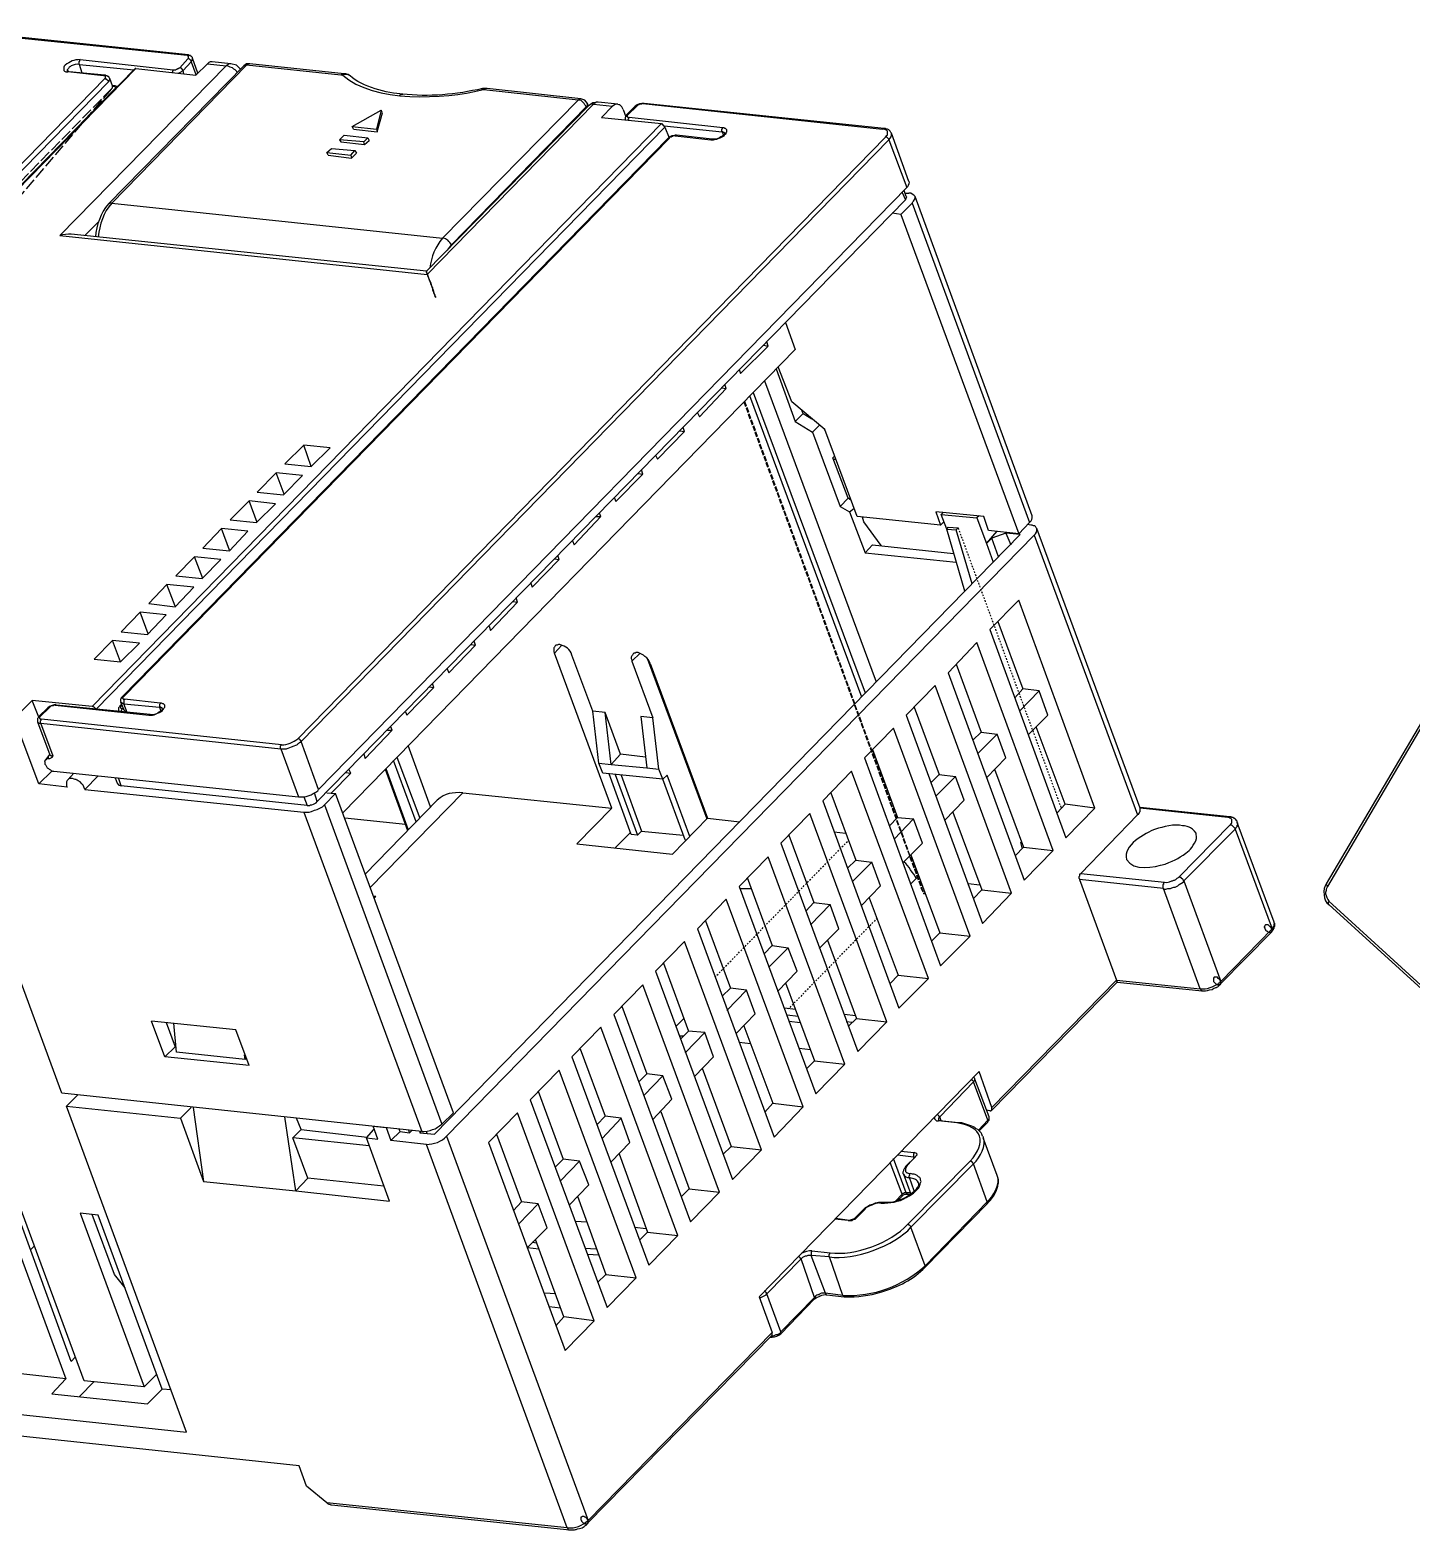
# Model space of a CAD drawing. Header units: millimetres. Extents: x 119 to 713, y -184 to 236.
# Drawn here: x 385.1 to 474.7, y -108.9 to -11.7 of the extents above; entities that cross this region are included whole.
import ezdxf

# ---------------------------------------------------------------- set-up
doc = ezdxf.new("R2010")
doc.units = ezdxf.units.MM
doc.linetypes.add('PDF_IMPORT', pattern=[1, 0.8, -0.2])
doc.layers.add('PDF_几何图形', color=7, linetype='Continuous', true_color=0x231f20)

msp = doc.modelspace()

# ---------------------------------------------------------------- linework, layer by layer
at = {"layer": 'PDF_几何图形', "color": 7, "lineweight": -3}
for points in [[(395.304, -13.333), (379.758, -11.717)], [(395.392, -13.289), (379.845, -11.673)], [(388.361, -13.595), (388.317, -13.639), (388.317, -13.682), (388.273, -13.726), (388.273, -13.857), (388.317, -13.901)], [(388.361, -13.595), (394.387, -14.25)], [(394.824, -14.119), (395.348, -13.551)], [(395.392, -13.289), (395.348, -13.289), (395.348, -13.333), (395.304, -13.333)], [(395.348, -13.551), (395.392, -13.508), (395.392, -13.377), (395.348, -13.377), (395.348, -13.333), (395.304, -13.333)], [(395.566, -13.726), (395.566, -13.639), (395.523, -13.639), (395.435, -13.551), (395.348, -13.551)], [(395.654, -13.508), (395.654, -13.464), (395.566, -13.377), (395.523, -13.377), (395.523, -13.333), (395.436, -13.333), (395.392, -13.289)], [(396.003, -14.468), (395.654, -13.507)], [(391.898, -14.206), (355.041, -51.937)], [(387.313, -14.25), (387.313, -14.294), (387.356, -14.337), (387.444, -14.381), (387.575, -14.381)], [(387.793, -13.988), (387.749, -14.032), (387.662, -14.075), (387.618, -14.163), (387.575, -14.206), (387.531, -14.25), (387.531, -14.337)], [(387.663, -14.381), (387.619, -14.337), (387.531, -14.337)], [(389.889, -14.643), (387.575, -14.381)], [(387.662, -14.381), (387.575, -14.381)], [(389.977, -14.599), (387.662, -14.381)], [(388.492, -14.468), (388.317, -13.9), (391.854, -14.25)], [(398.973, -13.988), (390.195, -22.94)], [(399.147, -13.944), (390.413, -22.897)], [(391.985, -14.163), (391.942, -14.163), (391.942, -14.206), (391.898, -14.206)], [(394.387, -14.25), (394.387, -14.294), (394.344, -14.337), (394.344, -14.425)], [(394.387, -14.25), (394.562, -14.25), (394.606, -14.206), (394.649, -14.206), (394.693, -14.163), (394.737, -14.163), (394.78, -14.119), (394.824, -14.119)], [(394.737, -14.468), (394.824, -14.425), (394.911, -14.381), (394.955, -14.337), (395.042, -14.294)], [(395.042, -14.294), (394.999, -14.25), (394.999, -14.206), (394.955, -14.206), (394.955, -14.163), (394.911, -14.163), (394.911, -14.119), (394.824, -14.119)], [(395.087, -14.512), (395.042, -14.293), (395.566, -13.726), (395.872, -14.555)], [(396.92, -13.726), (396.789, -13.726), (396.702, -13.77), (396.615, -13.857)], [(398.143, -13.857), (396.921, -13.726)], [(398.143, -13.857), (398.012, -13.857), (397.968, -13.901), (397.881, -13.944), (397.837, -13.988)], [(398.536, -14.425), (398.492, -14.337), (398.405, -14.25), (398.318, -14.206), (398.23, -14.119), (398.099, -14.075), (397.925, -13.988), (397.837, -13.988)], [(398.754, -14.206), (398.492, -13.944), (398.143, -13.857)], [(399.366, -13.857), (399.147, -13.857), (398.973, -13.988)], [(399.147, -13.944), (399.061, -13.944), (399.017, -13.988), (398.973, -13.988)], [(399.366, -13.857), (399.279, -13.857), (399.235, -13.901), (399.147, -13.944)], [(405.262, -14.599), (399.147, -13.944)], [(405.48, -14.512), (399.366, -13.857)], [(405.48, -14.512), (405.348, -14.512), (405.262, -14.599)], [(405.873, -14.643), (405.698, -14.556), (405.436, -14.556), (405.392, -14.599)], [(405.741, -14.556), (405.436, -14.556), (405.392, -14.599)], [(405.741, -14.556), (405.655, -14.556), (405.611, -14.512), (405.48, -14.512)], [(405.873, -14.643), (405.742, -14.556)], [(354.647, -51.02), (389.977, -14.817)], [(390.195, -15.036), (354.865, -51.195)], [(355.258, -51.719), (390.588, -15.516)], [(389.977, -14.599), (389.933, -14.599), (389.933, -14.643), (389.889, -14.643)], [(389.977, -14.818), (390.02, -14.774), (390.02, -14.687), (389.977, -14.643), (389.889, -14.643)], [(390.283, -14.818), (390.239, -14.774), (390.239, -14.73), (390.195, -14.687), (390.152, -14.687), (390.107, -14.643), (390.064, -14.643), (390.02, -14.599), (389.977, -14.599)], [(390.195, -15.036), (390.195, -14.992), (390.064, -14.861), (390.02, -14.861), (389.977, -14.818)], [(390.195, -15.036), (390.239, -14.992), (390.239, -14.949), (390.282, -14.905), (390.282, -14.818)], [(390.457, -15.298), (390.282, -14.817)], [(390.37, -15.516), (390.457, -15.429), (390.457, -15.342)], [(390.632, -15.298), (390.457, -15.298)], [(390.457, -15.342), (390.457, -15.298)], [(390.544, -15.342), (390.457, -15.342)], [(390.632, -15.298), (390.588, -15.298), (390.544, -15.342)], [(390.588, -15.516), (390.632, -15.516), (390.632, -15.473), (390.675, -15.429), (390.588, -15.342), (390.544, -15.342)], [(390.762, -15.342), (390.719, -15.342), (390.632, -15.298)], [(405.392, -14.599), (405.262, -14.599)], [(414.432, -15.473), (414.389, -15.516), (414.389, -15.56)], [(414.476, -15.473), (414.432, -15.473), (414.432, -15.516), (414.389, -15.56)], [(414.476, -15.473), (414.432, -15.473)], [(414.738, -15.473), (414.476, -15.473)], [(414.738, -15.473), (414.651, -15.473), (414.564, -15.516), (414.519, -15.56)], [(420.808, -16.128), (414.738, -15.473)], [(409.236, -15.822), (409.148, -15.866), (409.105, -15.866), (409.06, -15.909)], [(409.236, -15.822), (409.279, -15.822)], [(411.856, -25.167), (420.634, -16.215)], [(414.519, -15.56), (414.389, -15.56)], [(420.634, -16.215), (414.519, -15.56)], [(420.808, -16.128), (420.721, -16.128), (420.634, -16.215)], [(421.245, -16.433), (421.07, -16.215), (420.808, -16.128)], [(421.158, -16.652), (421.114, -16.565), (421.07, -16.521), (421.027, -16.434), (420.982, -16.39)], [(421.288, -16.564), (421.245, -16.433)], [(421.943, -16.346), (421.594, -16.39), (421.288, -16.608)], [(421.943, -16.346), (421.813, -16.346), (421.769, -16.39), (421.681, -16.433), (421.638, -16.477)], [(423.211, -16.477), (421.943, -16.346)], [(423.559, -16.826), (423.472, -16.652), (423.341, -16.521), (423.298, -16.521)], [(424.826, -16.433), (424.782, -16.433), (424.738, -16.477), (424.607, -16.477), (424.564, -16.521), (424.52, -16.521), (424.433, -16.608)], [(424.826, -16.433), (440.373, -18.093)], [(424.913, -16.433), (424.826, -16.433)], [(440.46, -18.049), (424.914, -16.433)], [(421.288, -16.608), (410.807, -27.307), (387.794, -24.905)], [(406.004, -17.918), (407.881, -16.87), (407.576, -18.093)], [(406.091, -18.093), (407.619, -18.267), (407.969, -17.045)], [(407.969, -17.045), (407.881, -16.87)], [(412.423, -25.604), (421.157, -16.652), (421.201, -16.695)], [(423.559, -16.826), (423.734, -17.307)], [(423.777, -17.176), (423.777, -17.22), (423.734, -17.263), (423.734, -17.307), (423.69, -17.351), (423.69, -17.525)], [(424.345, -16.608), (423.778, -17.176)], [(423.865, -17.176), (423.778, -17.176)], [(423.865, -17.176), (423.821, -17.22), (423.821, -17.307), (423.865, -17.307), (423.865, -17.351), (423.952, -17.351)], [(423.865, -17.176), (424.433, -16.608)], [(423.952, -17.351), (423.909, -17.394), (423.909, -17.482), (423.865, -17.482), (423.865, -17.525)], [(430.022, -18.005), (423.952, -17.35)], [(424.433, -16.608), (424.345, -16.608)], [(389.409, -55.693), (426.267, -17.962), (426.529, -18.66)], [(406.091, -18.093), (406.004, -17.918), (407.576, -18.093), (407.619, -18.267)], [(426.267, -17.962), (426.223, -17.918), (426.223, -17.875), (426.18, -17.875), (426.18, -17.831), (426.136, -17.831), (426.136, -17.787), (426.048, -17.787), (426.048, -17.744)], [(426.223, -17.874), (429.979, -18.267), (430.067, -18.486)], [(429.236, -18.792), (429.411, -18.792), (429.542, -18.748), (429.629, -18.748), (429.717, -18.704), (429.849, -18.661), (429.935, -18.617), (430.023, -18.573), (430.11, -18.53), (430.154, -18.442), (430.241, -18.399), (430.241, -18.311), (430.285, -18.268), (430.285, -18.137), (430.197, -18.049), (430.154, -18.049), (430.11, -18.006), (430.023, -18.006)], [(430.023, -18.006), (429.979, -18.006), (429.979, -18.093), (429.935, -18.093), (429.935, -18.224), (429.979, -18.268)], [(430.154, -18.399), (430.154, -18.355), (430.11, -18.311), (430.066, -18.311), (430.023, -18.268), (429.979, -18.268)], [(440.46, -18.049), (440.416, -18.049), (440.416, -18.093), (440.373, -18.093)], [(440.679, -18.311), (440.679, -18.224), (440.591, -18.137), (440.547, -18.137), (440.46, -18.093), (440.373, -18.093)], [(440.94, -18.355), (440.897, -18.311), (440.853, -18.224), (440.766, -18.137), (440.679, -18.093), (440.591, -18.093), (440.547, -18.049), (440.459, -18.049)], [(442.076, -21.499), (440.94, -18.355)], [(426.441, -18.704), (391.112, -54.863)], [(391.199, -54.863), (426.529, -18.704)], [(440.547, -18.617), (402.466, -57.615)], [(402.685, -57.789), (440.766, -18.792)], [(440.766, -18.792), (441.944, -21.892), (403.821, -60.89)], [(404.344, -19.621), (404.65, -19.359), (406.178, -19.49)], [(405.174, -18.792), (405.48, -18.486), (407.008, -18.66)], [(406.747, -18.923), (405.174, -18.792), (405.262, -18.923)], [(405.262, -18.923), (406.79, -19.097), (407.096, -18.835)], [(406.79, -19.097), (406.747, -18.923), (407.008, -18.66), (407.096, -18.835)], [(427.01, -18.486), (426.922, -18.486), (426.834, -18.53), (426.704, -18.53), (426.617, -18.573), (426.529, -18.617), (426.441, -18.704)], [(426.529, -18.704), (426.442, -18.704)], [(426.922, -18.53), (426.791, -18.53), (426.747, -18.573), (426.704, -18.573), (426.66, -18.617), (426.573, -18.617), (426.529, -18.661), (426.529, -18.704)], [(427.009, -18.486), (426.966, -18.486), (426.966, -18.53), (426.922, -18.53)], [(426.922, -18.529), (429.236, -18.792)], [(429.324, -18.748), (427.009, -18.486)], [(429.324, -18.748), (429.28, -18.748), (429.236, -18.792)], [(440.766, -18.792), (440.766, -18.748), (440.634, -18.617), (440.547, -18.617)], [(404.432, -19.796), (404.344, -19.621), (405.916, -19.796), (405.96, -19.971)], [(404.432, -19.796), (405.96, -19.971), (406.266, -19.665)], [(405.916, -19.796), (406.178, -19.49), (406.266, -19.665)], [(441.639, -22.198), (441.858, -22.678)], [(441.901, -22.46), (441.771, -22.067)], [(441.813, -22.241), (442.076, -22.241)], [(442.119, -21.543), (442.076, -21.499)], [(390.413, -22.897), (390.283, -22.897), (390.239, -22.94), (390.195, -22.94)], [(390.413, -22.897), (411.856, -25.167)], [(441.858, -22.678), (403.733, -61.676)], [(441.551, -23.639), (442.294, -22.897)], [(441.858, -22.678), (441.858, -22.635), (441.901, -22.591), (441.901, -22.547), (441.945, -22.504), (441.901, -22.46)], [(442.294, -22.897), (442.338, -22.809), (442.381, -22.766), (442.469, -22.591), (442.469, -22.46)], [(442.294, -22.897), (449.893, -43.596), (449.194, -44.339)], [(450.067, -43.16), (442.469, -22.46)], [(389.584, -24.076), (388.666, -24.993)], [(441.551, -23.639), (449.194, -44.339), (447.229, -44.12), (446.924, -43.203), (443.822, -42.898), (444.128, -43.771), (438.713, -43.203), (436.617, -37.57), (434.477, -35.779), (433.603, -33.508)], [(441.551, -23.639), (440.984, -23.552)], [(412.424, -25.604), (412.336, -25.692), (412.162, -25.954)], [(410.895, -27.613), (410.895, -27.526), (410.851, -27.438), (410.807, -27.395), (410.807, -27.307)], [(411.288, -28.705), (411.288, -28.618), (411.244, -28.487), (411.201, -28.399), (411.157, -28.268), (411.113, -28.181)], [(434.084, -30.626), (434.695, -32.373), (405.392, -62.418)], [(431.159, -33.945), (432.949, -32.155), (432.861, -31.893)], [(432.643, -32.111), (432.949, -32.155)], [(431.071, -33.683), (431.159, -33.945)], [(433.472, -33.639), (434.695, -37.046), (435.831, -37.745), (437.621, -42.548), (438.233, -42.898), (439.237, -45.562), (445.133, -46.173)], [(428.494, -36.74), (430.241, -34.906), (430.154, -34.644)], [(429.935, -34.862), (430.241, -34.906)], [(439.98, -53.946), (432.731, -34.426)], [(439.019, -54.907), (431.769, -35.386)], [(431.988, -35.168), (439.237, -54.645)], [(428.364, -36.478), (428.494, -36.74)], [(434.695, -37.046), (435.22, -36.522), (435.132, -36.347)], [(435.22, -36.522), (435.787, -36.871)], [(425.787, -39.491), (427.533, -37.701), (427.446, -37.439)], [(427.228, -37.657), (427.533, -37.701)], [(436.267, -37.308), (435.831, -37.745)], [(436.617, -37.614), (436.573, -37.526)], [(403.34, -39.972), (402.859, -38.574)], [(425.655, -39.229), (425.787, -39.491)], [(437.272, -39.273), (437.141, -39.404)], [(437.621, -42.548), (438.145, -42.024), (437.141, -39.404)], [(437.184, -39.491), (437.316, -39.491)], [(401.069, -40.365), (399.846, -41.631), (401.549, -41.806)], [(401.549, -41.806), (402.772, -40.539), (401.069, -40.365)], [(401.593, -41.762), (401.069, -40.365)], [(423.079, -42.243), (424.826, -40.452), (424.738, -40.19)], [(424.52, -40.408), (424.826, -40.452)], [(399.846, -43.596), (399.322, -42.199)], [(422.991, -42.024), (423.079, -42.243)], [(438.32, -42.155), (438.145, -42.024)], [(438.233, -42.898), (438.495, -42.679)], [(420.371, -45.037), (422.119, -43.203), (422.031, -42.985)], [(421.813, -43.203), (422.119, -43.203)], [(440.285, -45.081), (439.15, -43.553), (439.062, -43.247)], [(444.347, -43.553), (444.128, -43.771)], [(444.303, -42.941), (444.172, -43.072)], [(444.521, -44.033), (444.172, -43.072), (446.486, -43.291), (447.098, -44.95), (447.535, -46.173)], [(446.617, -43.16), (446.486, -43.291)], [(449.98, -43.771), (449.762, -43.727)], [(398.056, -45.387), (397.532, -43.989)], [(410.371, -83.031), (410.371, -83.162), (411.331, -83.249), (449.281, -44.382), (448.364, -44.295), (447.447, -44.601), (447.098, -44.95), (447.796, -44.164)], [(450.199, -44.426), (412.118, -83.38)], [(444.521, -44.033), (444.608, -43.902)], [(445.7, -48.051), (444.521, -44.033), (445.133, -44.077)], [(444.608, -43.902), (445.263, -43.946)], [(446.181, -47.571), (445.133, -44.077), (445.264, -43.946)], [(447.884, -45.824), (447.447, -44.601)], [(448.364, -44.295), (448.67, -45.038)], [(450.373, -43.99), (450.33, -43.946), (450.285, -43.859), (450.242, -43.815), (450.154, -43.815), (450.067, -43.771), (449.98, -43.771)], [(450.199, -44.426), (456.88, -62.549), (453.211, -66.349)], [(457.055, -62.113), (450.373, -43.99)], [(420.284, -44.775), (420.371, -45.037)], [(439.237, -45.562), (439.717, -45.038), (444.958, -45.605)], [(396.309, -47.221), (395.785, -45.824)], [(417.664, -47.789), (419.411, -45.998), (419.323, -45.736)], [(419.106, -45.955), (419.411, -45.998)], [(394.518, -49.012), (393.995, -47.614)], [(417.576, -47.527), (417.664, -47.789)], [(414.956, -50.584), (416.703, -48.749), (416.616, -48.487)], [(392.771, -50.802), (392.247, -49.405)], [(416.397, -48.706), (416.703, -48.749)], [(479.545, -49.317), (469.108, -67.004)], [(479.632, -49.448), (469.195, -67.179)], [(414.869, -50.322), (414.956, -50.584)], [(447.84, -50.016), (449.456, -54.383)], [(390.981, -52.636), (390.457, -51.239)], [(412.249, -53.335), (413.996, -51.544), (413.908, -51.282)], [(413.69, -51.501), (413.996, -51.544)], [(419.455, -51.501), (419.367, -51.501), (419.28, -51.545), (419.192, -51.545), (419.148, -51.588), (419.105, -51.676), (419.062, -51.719), (419.062, -51.981), (419.105, -52.069)], [(419.585, -51.545), (419.105, -52.069)], [(422.818, -62.113), (419.106, -52.068)], [(425.001, -58.794), (423.385, -58.619), (422.38, -55.911), (421.594, -55.824), (420.241, -52.199)], [(424.956, -52.287), (424.869, -52.2), (424.695, -52.112), (424.608, -52.069), (424.52, -52.025), (424.389, -52.025), (424.345, -52.069), (424.258, -52.069), (424.215, -52.112), (424.17, -52.2), (424.127, -52.243), (424.083, -52.331), (424.083, -52.418), (424.127, -52.505), (424.127, -52.593)], [(424.651, -52.069), (424.127, -52.593)], [(425.131, -52.462), (428.974, -62.812)], [(412.161, -53.073), (412.249, -53.335)], [(424.127, -52.592), (425.481, -56.261), (424.695, -56.173)], [(425.307, -52.724), (429.018, -62.768)], [(445.133, -52.767), (446.749, -57.178)], [(387.531, -60.759), (385.697, -60.541), (384.343, -56.96), (358.097, -54.165), (359.408, -57.789), (357.573, -57.615)], [(409.541, -56.086), (411.288, -54.296), (411.2, -54.034)], [(410.982, -54.252), (411.288, -54.296)], [(449.456, -54.383), (448.932, -54.951)], [(451.072, -56.086), (450.505, -54.514), (449.456, -54.383)], [(385.697, -56.217), (385.261, -55.125)], [(386.832, -55.431), (386.745, -55.388)], [(391.069, -55.387), (390.937, -55.475)], [(391.112, -54.864), (391.025, -54.951), (391.025, -54.995), (390.981, -55.038), (390.981, -55.169), (391.025, -55.213)], [(390.981, -55.213), (391.199, -55.737)], [(390.981, -55.213), (391.025, -55.257), (391.068, -55.257), (391.068, -55.3), (391.156, -55.3), (391.199, -55.344)], [(391.199, -54.864), (391.112, -54.864)], [(391.199, -54.864), (391.156, -54.907), (391.112, -54.907), (391.112, -54.995), (391.156, -54.995), (391.156, -55.038), (391.243, -55.038)], [(391.243, -55.038), (391.243, -55.082), (391.199, -55.082), (391.199, -55.344)], [(391.418, -55.911), (391.199, -55.344), (393.514, -55.562)], [(393.558, -55.3), (391.243, -55.038)], [(393.296, -55.999), (393.383, -55.955), (393.514, -55.912), (393.601, -55.868), (393.689, -55.824), (393.732, -55.737), (393.776, -55.693), (393.82, -55.606), (393.863, -55.562), (393.863, -55.431), (393.776, -55.344), (393.732, -55.344), (393.645, -55.3), (393.558, -55.3)], [(393.558, -55.3), (393.558, -55.344), (393.514, -55.388), (393.514, -55.562)], [(450.505, -54.514), (449.238, -55.824)], [(402.859, -62.375), (410.502, -83.075), (387.182, -80.585), (378.535, -57.134), (372.203, -56.479), (372.683, -57.702), (371.286, -57.527), (370.805, -56.304)], [(385.697, -56.174), (385.697, -56.217), (385.61, -56.305), (385.61, -56.523)], [(386.265, -55.606), (385.697, -56.173)], [(385.784, -56.174), (385.697, -56.174)], [(385.784, -56.174), (385.741, -56.217), (385.741, -56.305), (385.784, -56.305), (385.784, -56.348), (385.872, -56.348)], [(385.784, -56.173), (386.353, -55.606)], [(385.872, -56.348), (385.828, -56.392), (385.828, -56.436), (385.784, -56.479), (385.784, -56.61), (385.828, -56.61)], [(401.418, -58.008), (385.872, -56.348)], [(386.352, -55.606), (386.265, -55.606)], [(386.745, -55.431), (386.658, -55.431), (386.614, -55.475), (386.483, -55.475), (386.439, -55.519), (386.396, -55.519), (386.396, -55.562), (386.352, -55.606)], [(386.745, -55.431), (392.815, -56.086)], [(386.832, -55.431), (386.745, -55.431)], [(392.903, -56.042), (386.832, -55.431)], [(389.365, -55.693), (389.365, -55.65), (389.278, -55.562), (389.234, -55.562), (389.234, -55.519), (389.147, -55.519)], [(390.938, -55.475), (390.938, -55.519), (390.85, -55.606), (390.85, -55.824)], [(390.85, -55.824), (390.85, -55.78)], [(390.85, -55.824), (390.85, -55.78)], [(391.025, -55.475), (390.937, -55.475)], [(391.025, -55.475), (391.025, -55.519), (390.981, -55.519), (390.981, -55.606), (391.025, -55.65), (391.112, -55.65)], [(391.025, -55.475), (391.069, -55.431)], [(391.112, -55.65), (391.068, -55.693), (391.068, -55.737), (391.025, -55.781), (391.025, -55.868)], [(391.156, -55.649), (391.112, -55.649)], [(391.331, -55.868), (391.199, -55.737), (391.199, -55.693)], [(392.903, -56.043), (392.859, -56.043), (392.815, -56.086)], [(393.732, -55.65), (393.732, -55.693), (393.688, -55.693), (393.688, -55.737), (393.645, -55.781), (393.602, -55.781), (393.514, -55.868), (393.427, -55.912), (393.383, -55.955)], [(393.514, -55.562), (393.601, -55.824)], [(393.732, -55.693), (393.689, -55.65), (393.689, -55.606), (393.645, -55.606), (393.601, -55.562), (393.514, -55.562)], [(409.454, -55.868), (409.541, -56.086)], [(421.987, -59.187), (421.594, -55.824)], [(422.773, -59.274), (422.38, -55.912)], [(424.695, -56.174), (425.088, -59.493), (425.874, -59.58)], [(426.398, -59.973), (426.136, -60.235), (425.874, -59.58), (425.482, -56.261)], [(442.425, -55.562), (444.041, -59.929)], [(451.072, -56.086), (449.806, -57.353)], [(385.61, -56.523), (386.396, -58.663)], [(385.61, -56.523), (385.697, -56.61), (385.828, -56.61)], [(385.828, -56.61), (401.375, -58.27)], [(386.614, -58.75), (385.828, -56.61)], [(406.833, -58.881), (408.58, -57.047), (408.493, -56.829)], [(408.275, -57.047), (408.58, -57.047)], [(446.749, -57.178), (446.225, -57.702)], [(447.796, -57.309), (446.531, -58.575)], [(446.749, -57.178), (447.796, -57.309)], [(448.364, -58.837), (447.796, -57.309)], [(454.129, -62.113), (452.207, -61.851), (450.329, -56.829)], [(401.418, -58.008), (401.375, -58.008), (401.375, -58.051), (401.331, -58.095), (401.331, -58.226), (401.375, -58.27)], [(401.375, -58.27), (402.51, -61.37)], [(402.685, -57.789), (402.685, -57.746), (402.641, -57.746), (402.641, -57.702), (402.554, -57.615), (402.466, -57.615)], [(403.821, -60.89), (402.685, -57.789)], [(411.069, -62.025), (409.629, -58.051)], [(439.717, -58.313), (441.333, -62.724)], [(386.09, -59.274), (386.09, -59.23)], [(386.09, -59.274), (386.134, -59.318), (386.221, -59.493), (386.308, -59.536), (386.352, -59.58), (386.439, -59.624), (386.483, -59.667), (386.57, -59.711), (386.658, -59.711)], [(386.395, -58.619), (386.133, -58.969)], [(386.178, -58.925), (386.221, -58.881), (386.395, -58.881), (386.483, -58.838), (386.527, -58.794), (386.571, -58.794), (386.571, -58.75), (386.614, -58.75)], [(386.309, -58.881), (386.309, -58.75), (386.395, -58.663)], [(386.395, -58.663), (386.395, -58.619)], [(386.396, -58.663), (386.439, -58.707), (386.483, -58.707), (386.527, -58.75), (386.614, -58.75)], [(406.747, -58.619), (406.833, -58.881)], [(410.152, -62.986), (408.668, -59.012)], [(408.886, -58.794), (410.371, -62.768)], [(421.987, -59.187), (422.773, -59.274), (425.088, -59.493)], [(422.249, -59.842), (421.987, -59.187)], [(422.773, -59.274), (423.385, -58.619)], [(448.364, -58.837), (447.098, -60.147)], [(385.697, -60.541), (386.527, -59.711)], [(386.658, -59.711), (402.51, -61.37)], [(387.968, -59.842), (387.575, -60.279)], [(389.54, -60.016), (388.666, -60.89)], [(390.632, -60.147), (390.763, -60.497)], [(403.078, -61.938), (391.025, -60.672), (390.85, -60.147)], [(404.65, -61.108), (405.916, -59.842), (405.785, -59.58)], [(405.567, -59.798), (405.916, -59.842)], [(408.144, -59.58), (409.585, -63.554)], [(408.187, -59.536), (409.628, -63.51)], [(426.136, -60.235), (422.249, -59.842)], [(423.035, -59.929), (424.476, -63.86), (424.083, -63.816), (422.642, -59.886)], [(423.428, -59.973), (424.738, -63.598), (427.446, -63.86)], [(427.621, -64.209), (427.578, -64.165), (426.136, -60.235)], [(427.883, -63.947), (426.398, -59.973)], [(444.041, -59.929), (443.517, -60.453)], [(445.089, -60.06), (443.822, -61.327)], [(444.041, -59.929), (445.089, -60.06)], [(445.657, -61.589), (445.089, -60.06)], [(447.622, -59.58), (449.5, -64.646)], [(387.531, -60.322), (387.487, -60.41), (387.487, -60.672), (387.531, -60.759)], [(388.666, -60.89), (402.859, -62.375)], [(403.209, -61.283), (403.34, -61.239), (403.471, -61.152), (403.646, -61.065), (403.777, -60.977), (403.82, -60.89)], [(403.733, -61.676), (403.558, -61.108)], [(404.913, -61.152), (404.213, -61.894), (411.813, -82.594)], [(404.344, -61.108), (404.913, -61.152)], [(412.555, -81.852), (404.913, -61.152)], [(407.139, -67.266), (413.166, -61.108), (422.818, -62.113), (420.547, -64.427), (426.747, -65.082), (429.018, -62.768), (431.114, -62.986)], [(437.01, -61.108), (438.626, -65.475)], [(402.859, -61.37), (403.078, -61.938)], [(403.078, -61.938), (403.252, -61.938), (403.296, -61.894), (403.383, -61.894)], [(411.506, -61.589), (406.833, -66.393)], [(445.657, -61.589), (444.39, -62.899)], [(451.684, -62.419), (452.207, -61.851)], [(456.88, -62.55), (456.923, -62.506), (456.968, -62.506), (456.968, -62.462), (457.011, -62.419), (457.011, -62.375), (457.055, -62.331), (457.055, -62.113)], [(462.863, -62.681), (457.055, -62.069)], [(462.732, -62.724), (457.055, -62.113)], [(409.454, -63.161), (405.523, -62.768)], [(441.333, -62.724), (440.809, -63.248)], [(442.382, -62.811), (441.115, -64.122)], [(441.333, -62.724), (442.382, -62.811)], [(442.95, -64.384), (442.382, -62.811)], [(444.914, -62.375), (446.792, -67.397)], [(462.862, -62.681), (462.775, -62.681), (462.732, -62.724)], [(462.862, -63.205), (462.951, -63.117), (462.951, -63.074), (462.993, -63.074), (462.993, -62.855), (462.907, -62.768), (462.862, -62.768), (462.82, -62.724), (462.732, -62.724)], [(463.344, -63.03), (463.344, -62.943), (463.3, -62.899), (463.255, -62.855), (463.213, -62.812), (463.168, -62.812), (463.168, -62.768), (463.125, -62.768), (463.081, -62.724), (462.993, -62.724), (462.951, -62.681), (462.862, -62.681)], [(463.213, -63.467), (463.255, -63.423), (463.255, -63.379), (463.344, -63.292), (463.344, -63.205), (463.387, -63.161), (463.387, -63.074), (463.344, -63.03)], [(465.745, -69.493), (463.343, -63.03)], [(424.04, -63.685), (423.035, -64.689)], [(424.476, -63.86), (424.738, -63.598)], [(434.302, -63.859), (435.919, -68.227)], [(437.228, -63.641), (437.97, -63.728)], [(459.587, -66.567), (462.863, -63.205)], [(460.679, -63.816), (460.679, -63.729), (460.592, -63.598), (460.461, -63.467), (460.33, -63.379), (460.243, -63.336), (460.111, -63.292), (459.937, -63.248), (459.806, -63.248)], [(463.212, -63.467), (459.893, -66.829)], [(463.212, -63.467), (465.614, -69.93), (462.295, -73.336)], [(463.213, -63.467), (463.213, -63.423), (463.081, -63.292)], [(442.95, -64.384), (441.683, -65.65)], [(442.207, -65.126), (444.084, -70.192)], [(448.976, -65.17), (449.5, -64.646)], [(449.369, -64.296), (449.325, -64.34), (449.369, -64.384)], [(449.413, -64.689), (449.325, -64.34)], [(449.5, -64.646), (451.421, -64.864)], [(438.626, -65.475), (438.102, -65.999)], [(439.674, -65.606), (438.408, -66.873)], [(438.626, -65.475), (439.674, -65.606)], [(440.241, -67.135), (439.674, -65.606)], [(453.124, -66.742), (455.526, -73.249), (447.447, -81.502), (446.617, -79.188), (432.381, -93.774), (433.21, -96.088), (421.288, -108.272)], [(431.595, -66.611), (433.21, -71.021)], [(442.557, -66.655), (442.207, -67.004)], [(442.643, -66.654), (442.557, -66.654)], [(446.661, -67.091), (445.919, -67.004)], [(453.212, -66.349), (453.168, -66.393), (453.125, -66.393), (453.125, -66.524), (453.081, -66.567), (453.081, -66.655), (453.125, -66.698), (453.125, -66.742)], [(458.583, -67.31), (453.124, -66.742)], [(453.212, -66.349), (458.627, -66.917)], [(458.626, -66.917), (458.583, -66.96), (458.583, -67.048), (458.54, -67.048), (458.54, -67.31), (458.583, -67.31)], [(458.583, -67.31), (458.626, -67.353), (458.714, -67.353), (458.846, -67.31), (459.019, -67.31), (459.107, -67.266), (459.239, -67.222), (459.326, -67.222), (459.412, -67.179), (459.5, -67.135), (459.587, -67.048), (459.85, -66.917), (459.893, -66.829)], [(459.107, -66.829), (459.151, -66.829), (459.239, -66.786), (459.281, -66.786), (459.37, -66.742), (459.457, -66.655), (459.544, -66.611), (459.587, -66.567)], [(459.893, -66.829), (459.85, -66.786), (459.85, -66.742), (459.806, -66.698), (459.763, -66.698), (459.763, -66.655), (459.718, -66.655), (459.718, -66.611), (459.632, -66.611), (459.632, -66.567), (459.587, -66.567)], [(459.893, -66.829), (462.295, -73.336)], [(469.108, -67.004), (469.108, -67.048), (469.152, -67.091), (469.152, -67.135), (469.195, -67.179)], [(407.401, -67.965), (407.532, -67.834), (407.357, -67.834)], [(431.114, -67.31), (431.857, -67.31)], [(440.241, -67.135), (438.975, -68.445)], [(439.5, -67.921), (441.378, -72.943)], [(442.993, -67.615), (443.036, -67.615), (443.036, -67.659)], [(443.124, -67.659), (443.036, -67.659)], [(446.268, -67.965), (446.792, -67.397)], [(446.792, -67.397), (448.714, -67.615)], [(460.941, -73.817), (458.583, -67.31)], [(469.195, -67.179), (469.108, -67.353), (469.108, -67.441), (469.064, -67.572), (469.064, -67.659)], [(435.919, -68.227), (435.394, -68.794)], [(436.966, -68.358), (435.7, -69.668)], [(435.919, -68.227), (436.966, -68.358)], [(437.534, -69.93), (436.966, -68.358)], [(469.283, -68.139), (469.283, -68.183), (469.239, -68.227), (469.239, -68.358), (469.283, -68.358)], [(469.283, -68.139), (481.685, -79.45)], [(469.283, -68.358), (481.816, -79.756)], [(428.887, -69.406), (430.503, -73.773)], [(437.534, -69.93), (436.267, -71.196)], [(465.57, -70.148), (465.57, -70.105), (465.614, -70.061), (465.614, -69.974), (465.57, -69.93), (465.57, -69.886), (465.527, -69.843), (465.527, -69.799), (465.483, -69.799), (465.439, -69.755), (465.352, -69.668), (465.177, -69.668), (465.134, -69.712), (465.134, -69.755), (465.09, -69.799), (465.09, -69.843), (465.134, -69.843), (465.134, -69.93), (465.177, -69.974), (465.177, -70.017), (465.221, -70.061), (465.264, -70.061)], [(465.57, -70.148), (465.614, -70.105), (465.614, -70.061), (465.702, -69.974), (465.702, -69.93), (465.745, -69.886), (465.745, -69.799), (465.789, -69.755), (465.789, -69.581), (465.745, -69.581), (465.745, -69.537)], [(465.614, -69.93), (465.614, -69.886), (465.657, -69.886), (465.702, -69.843), (465.702, -69.755), (465.745, -69.755), (465.745, -69.624), (465.789, -69.624), (465.789, -69.581), (465.745, -69.537), (465.745, -69.493)], [(436.791, -70.672), (438.669, -75.738)], [(443.561, -70.716), (444.084, -70.192)], [(444.084, -70.192), (446.05, -70.41)], [(462.251, -73.511), (465.57, -70.148)], [(433.21, -71.021), (432.686, -71.546)], [(434.258, -71.152), (432.992, -72.419)], [(433.21, -71.021), (434.258, -71.152)], [(434.827, -72.681), (434.258, -71.152)], [(426.18, -72.157), (427.795, -76.568)], [(434.827, -72.681), (433.56, -73.991)], [(430.503, -73.773), (429.979, -74.297)], [(432.119, -75.432), (431.552, -73.904), (430.503, -73.773)], [(434.084, -73.423), (435.962, -78.489)], [(440.853, -73.467), (441.378, -72.943)], [(441.378, -72.943), (443.342, -73.161)], [(447.447, -81.677), (455.57, -73.38)], [(455.526, -73.249), (460.941, -73.817)], [(455.526, -73.249), (455.526, -73.336), (455.57, -73.336), (455.57, -73.38)], [(455.57, -73.38), (461.072, -73.948)], [(460.942, -73.817), (460.985, -73.86), (460.985, -73.904), (461.029, -73.904), (461.029, -73.948), (461.072, -73.948)], [(461.596, -73.729), (461.728, -73.686), (462.164, -73.467), (462.208, -73.38), (462.295, -73.336)], [(462.121, -73.162), (462.121, -73.118), (462.076, -73.074), (461.859, -73.074), (461.815, -73.118), (461.815, -73.336), (461.989, -73.511), (462.033, -73.511), (462.076, -73.555), (462.252, -73.555), (462.252, -73.511)], [(462.252, -73.511), (462.295, -73.511), (462.295, -73.336)], [(431.552, -73.904), (430.284, -75.214)], [(423.472, -74.952), (425.088, -79.319)], [(426.966, -76.262), (427.49, -75.738)], [(432.119, -75.432), (430.853, -76.742)], [(434.739, -75.17), (433.997, -75.083)], [(434.914, -75.607), (434.171, -75.52)], [(438.626, -75.563), (437.883, -75.476)], [(438.145, -76.262), (438.669, -75.738)], [(438.669, -75.738), (440.634, -75.956)], [(399.322, -78.795), (398.449, -76.48), (392.99, -75.913)], [(399.322, -78.795), (393.863, -78.227), (392.99, -75.913)], [(393.951, -76), (394.518, -77.572)], [(399.06, -78.402), (394.606, -77.921), (394.431, -76.044)], [(427.795, -76.568), (427.272, -77.092)], [(428.843, -76.655), (427.578, -77.965)], [(429.411, -78.227), (428.843, -76.655), (427.795, -76.568)], [(431.376, -76.218), (433.254, -81.24)], [(434.302, -75.913), (435.045, -76)], [(438.408, -76), (438.015, -75.956)], [(394.256, -99.8), (393.689, -99.757), (389.54, -88.49), (388.361, -88.359), (392.509, -99.626), (388.623, -99.233), (384.474, -87.966), (383.295, -87.835), (387.444, -99.102), (383.557, -98.665), (375.784, -77.572), (374.779, -77.485)], [(393.863, -78.227), (394.518, -77.572), (394.562, -77.572)], [(420.764, -77.703), (422.38, -82.07)], [(427.185, -76.873), (427.49, -76.873)], [(431.071, -77.266), (431.813, -77.354)], [(434.957, -77.659), (435.7, -77.747)], [(399.104, -78.314), (399.06, -78.402), (399.016, -78.096)], [(429.411, -78.227), (428.189, -79.494)], [(435.962, -78.489), (435.438, -79.013)], [(435.962, -78.489), (437.927, -78.707)], [(425.088, -79.319), (424.564, -79.843)], [(426.136, -79.45), (424.914, -80.716)], [(426.703, -80.978), (426.136, -79.45), (425.088, -79.319)], [(428.669, -78.969), (430.547, -84.035)], [(446.268, -79.843), (446.268, -79.799), (446.225, -79.756), (446.18, -79.756), (446.18, -79.712), (446.093, -79.712)], [(446.356, -79.668), (446.356, -79.625), (446.311, -79.581), (446.311, -79.537), (446.268, -79.537)], [(446.268, -79.843), (446.356, -79.756), (446.356, -79.668)], [(447.272, -82.114), (446.355, -79.668)], [(418.057, -80.454), (419.673, -84.865)], [(444.172, -82.376), (444.084, -82.114), (446.268, -79.843)], [(446.574, -82.987), (447.185, -82.332), (446.268, -79.843)], [(381.243, -101.067), (395.261, -102.552), (387.487, -81.415), (394.868, -82.201), (396.352, -86.306), (402.335, -86.918), (408.406, -87.573), (406.921, -83.468), (407.663, -83.555), (407.357, -82.725), (408.188, -82.813), (408.493, -83.642)], [(387.487, -81.415), (388.187, -80.716)], [(395.566, -81.502), (394.868, -82.201)], [(395.697, -81.502), (396.352, -86.306)], [(426.703, -80.978), (425.481, -82.288)], [(433.254, -81.24), (432.731, -81.808)], [(433.254, -81.24), (435.22, -81.459)], [(447.316, -81.721), (447.403, -81.721), (447.403, -81.677), (447.447, -81.677), (447.447, -81.503)], [(403.121, -86.088), (402.335, -86.918), (401.637, -82.114)], [(402.685, -82.944), (402.38, -82.201)], [(411.813, -82.594), (412.555, -81.852)], [(422.38, -82.07), (421.856, -82.638)], [(423.428, -82.201), (422.206, -83.511)], [(423.997, -83.773), (423.428, -82.201), (422.38, -82.07)], [(426.005, -81.764), (427.839, -86.787)], [(443.735, -82.114), (443.735, -82.245), (443.866, -82.376), (443.997, -82.376)], [(444.085, -82.114), (444.041, -82.114), (444.041, -82.07), (443.909, -81.939)], [(444.085, -82.376), (444.041, -82.376), (443.997, -82.332)], [(445.176, -82.507), (443.997, -82.376)], [(444.085, -82.376), (443.997, -82.376)], [(445.263, -82.507), (444.084, -82.376)], [(445.264, -82.507), (445.177, -82.507)], [(446.617, -83.031), (447.185, -82.463)], [(447.317, -81.721), (447.098, -81.677)], [(447.185, -82.463), (447.185, -82.42), (447.272, -82.332), (447.272, -82.114)], [(447.185, -82.463), (447.185, -82.332)], [(407.096, -83.992), (402.161, -83.468), (402.685, -82.944), (406.964, -83.424)], [(408.056, -86.612), (403.121, -86.088), (402.161, -83.468)], [(406.921, -83.468), (407.401, -82.944)], [(410.807, -83.904), (408.493, -83.642), (409.104, -83.075), (409.716, -83.162), (409.89, -82.987)], [(409.104, -83.075), (409.017, -82.9)], [(409.716, -83.162), (409.672, -82.987)], [(410.371, -83.031), (410.414, -83.162)], [(410.851, -83.206), (410.807, -83.075)], [(412.118, -83.38), (421.288, -108.272)], [(415.349, -83.249), (416.965, -87.616)], [(446.836, -83.38), (446.792, -83.249), (446.749, -83.162), (446.53, -82.944), (446.443, -82.9), (446.356, -82.813), (446.268, -82.769)], [(447.796, -85.913), (446.879, -83.468)], [(419.935, -108.753), (410.807, -83.904)], [(423.997, -83.773), (422.773, -85.04)], [(423.298, -84.516), (425.131, -89.581)], [(430.547, -84.035), (430.022, -84.559)], [(430.547, -84.035), (432.512, -84.254)], [(441.551, -84.341), (442.425, -84.428)], [(442.425, -84.429), (442.425, -84.472), (442.382, -84.516), (442.382, -84.734)], [(419.673, -84.865), (419.148, -85.389)], [(420.721, -84.996), (419.498, -86.262)], [(421.333, -86.525), (420.721, -84.996), (419.673, -84.865)], [(441.202, -87.573), (441.639, -87.136), (440.853, -85.083)], [(442.164, -87.049), (441.901, -87.049), (441.072, -84.821)], [(442.425, -84.778), (442.382, -84.734), (441.333, -84.603)], [(441.901, -85.302), (441.858, -85.346), (441.813, -85.433), (441.77, -85.477), (441.726, -85.564), (441.726, -85.608), (441.683, -85.695), (441.683, -85.782), (441.726, -85.826)], [(441.988, -85.258), (441.945, -85.346), (441.901, -85.389), (441.858, -85.477), (441.858, -85.651), (441.945, -85.739), (441.988, -85.739), (442.076, -85.782), (442.164, -85.782)], [(442.469, -84.734), (441.901, -85.302)], [(441.989, -85.258), (441.944, -85.258), (441.901, -85.302)], [(442.512, -84.69), (441.988, -85.258)], [(441.988, -89.101), (446.05, -84.996)], [(446.268, -85.171), (442.207, -89.276)], [(442.425, -84.734), (442.382, -84.734)], [(442.512, -84.691), (442.469, -84.691), (442.469, -84.734)], [(442.469, -84.691), (442.469, -84.734)], [(446.268, -85.171), (446.225, -85.127), (446.225, -85.084), (446.181, -85.084), (446.181, -85.04), (446.138, -85.04), (446.138, -84.996), (446.05, -84.996)], [(447.142, -87.616), (446.268, -85.171)], [(421.333, -86.525), (420.066, -87.835)], [(441.726, -85.826), (442.207, -87.136)], [(442.164, -85.782), (442.119, -85.826), (442.119, -85.913), (442.076, -85.957), (442.076, -86.001), (442.119, -86.044)], [(442.425, -86.918), (442.119, -86.044)], [(442.687, -86.394), (442.687, -86.568), (442.643, -86.656), (442.6, -86.699), (442.512, -86.874)], [(442.862, -86.306), (442.818, -86.219), (442.818, -86.132), (442.774, -86.044), (442.687, -86.001)], [(447.753, -86.874), (447.841, -86.612), (447.841, -86.525), (447.883, -86.394), (447.883, -86.175), (447.841, -86.088), (447.841, -86.001)], [(420.59, -87.267), (422.424, -92.333)], [(427.839, -86.787), (427.315, -87.311)], [(427.839, -86.787), (429.804, -87.005)], [(441.333, -87.529), (441.639, -87.267)], [(441.901, -87.049), (441.77, -87.049), (441.726, -87.092), (441.639, -87.092), (441.639, -87.136)], [(441.639, -87.267), (441.639, -87.136)], [(441.639, -87.267), (441.639, -87.223), (441.683, -87.223), (441.726, -87.18), (441.813, -87.136), (441.989, -87.136)], [(441.901, -87.049), (441.989, -87.136)], [(441.988, -87.136), (442.164, -87.136)], [(387.794, -97.966), (384.125, -87.922)], [(391.287, -93.206), (390.588, -92.333), (389.147, -88.446)], [(416.965, -87.616), (416.441, -88.184)], [(418.057, -87.747), (416.79, -89.057)], [(418.624, -89.319), (418.057, -87.747), (416.965, -87.616)], [(439.15, -88.097), (438.583, -88.664)], [(439.237, -88.097), (438.669, -88.664)], [(440.373, -87.66), (440.111, -87.66), (440.066, -87.704), (439.892, -87.704), (439.718, -87.791), (439.542, -87.835), (439.412, -87.922), (439.325, -87.966), (439.237, -88.01), (439.149, -88.097)], [(439.237, -88.097), (439.149, -88.097)], [(439.761, -87.791), (439.674, -87.835), (439.543, -87.878), (439.368, -87.966), (439.281, -88.009), (439.237, -88.097)], [(440.373, -87.66), (440.328, -87.66), (440.286, -87.704)], [(443.124, -91.765), (447.142, -87.616)], [(443.124, -91.852), (447.142, -87.747)], [(447.141, -87.747), (447.185, -87.704), (447.185, -87.66), (447.141, -87.616)], [(418.624, -89.319), (417.358, -90.586)], [(420.459, -88.883), (421.201, -88.926)], [(424.302, -89.276), (425.044, -89.363)], [(438.145, -88.839), (437.272, -88.752)], [(438.233, -88.839), (437.316, -88.708)], [(438.145, -88.839), (438.407, -88.839), (438.451, -88.796), (438.538, -88.752), (438.583, -88.752), (438.669, -88.665)], [(438.233, -88.839), (438.145, -88.839)], [(438.582, -88.665), (438.495, -88.752), (438.451, -88.752), (438.408, -88.796), (438.32, -88.796), (438.276, -88.839), (438.233, -88.839)], [(438.669, -88.665), (438.582, -88.665)], [(442.207, -89.276), (442.207, -89.232), (442.119, -89.145), (442.076, -89.145), (442.076, -89.101), (441.988, -89.101)], [(443.124, -91.765), (442.207, -89.276)], [(417.664, -90.236), (417.969, -90.28)], [(421.681, -95.346), (419.716, -95.084), (417.882, -90.062)], [(425.131, -89.581), (424.608, -90.105)], [(425.131, -89.581), (427.097, -89.8)], [(385.391, -90.499), (385.129, -90.761)], [(417.358, -90.586), (418.1, -90.673)], [(421.07, -90.63), (421.813, -90.673)], [(421.245, -91.023), (421.987, -91.066)], [(433.778, -96.045), (432.861, -93.599), (435.088, -91.328)], [(433.778, -96.045), (435.962, -93.817), (435.088, -91.328)], [(435.088, -91.328), (435.045, -91.328), (435.045, -91.285), (435.001, -91.241), (434.957, -91.197), (434.914, -91.154)], [(435.743, -91.11), (435.525, -91.11), (435.438, -91.154), (435.35, -91.154), (435.176, -91.241), (435.088, -91.328)], [(435.787, -90.804), (435.787, -90.848), (435.743, -90.892), (435.743, -91.11)], [(436.923, -91.197), (435.743, -91.11)], [(437.797, -93.686), (436.66, -93.555), (435.743, -91.11)], [(435.787, -90.804), (436.966, -90.935)], [(436.966, -90.935), (436.922, -90.979), (436.922, -91.023), (436.879, -91.066), (436.879, -91.197), (436.922, -91.197)], [(437.797, -93.686), (436.923, -91.197)], [(422.424, -92.333), (421.9, -92.857)], [(422.424, -92.333), (424.39, -92.551)], [(443.124, -91.852), (443.124, -91.765)], [(419.192, -93.599), (418.45, -93.555)], [(432.381, -93.818), (432.468, -93.818), (432.731, -93.687), (432.817, -93.643), (432.861, -93.599)], [(432.861, -93.599), (432.861, -93.556), (432.817, -93.556), (432.817, -93.512), (432.774, -93.468), (432.731, -93.425), (432.686, -93.425)], [(433.778, -96.176), (435.962, -93.905)], [(435.962, -93.905), (436.006, -93.861), (436.006, -93.818), (435.962, -93.818)], [(436.66, -93.556), (436.399, -93.556), (436.312, -93.599)], [(436.66, -93.556), (436.66, -93.599), (436.705, -93.643), (436.748, -93.643)], [(436.748, -93.643), (437.883, -93.774)], [(437.797, -93.687), (437.883, -93.774)], [(419.935, -108.753), (404.344, -107.137), (403.034, -106.045), (402.554, -104.735), (374.954, -101.809), (375.784, -104.124), (353.119, -101.722), (350.717, -95.259)], [(419.498, -94.516), (418.756, -94.429)], [(419.716, -95.084), (419.192, -95.652)], [(433.124, -96.307), (433.298, -96.307), (433.472, -96.22), (433.56, -96.22), (433.735, -96.132), (433.778, -96.045)], [(433.21, -96.263), (433.21, -96.089)], [(433.778, -96.176), (433.778, -96.045)], [(421.245, -108.447), (433.21, -96.263)], [(433.079, -96.394), (433.21, -96.394)], [(433.124, -96.351), (433.167, -96.351), (433.167, -96.394), (433.21, -96.394)], [(387.794, -97.966), (388.055, -97.704)], [(387.444, -99.102), (386.527, -100.062), (392.728, -100.717), (393.689, -99.757)], [(392.509, -99.626), (393.339, -98.796)], [(388.317, -100.237), (389.279, -99.276)], [(404.345, -107.137), (404.388, -107.181), (404.476, -107.225), (404.519, -107.225), (404.606, -107.268), (404.65, -107.268)], [(404.65, -107.268), (420.109, -108.884)], [(419.935, -108.753), (419.978, -108.797), (419.978, -108.84), (420.022, -108.884), (420.109, -108.884)], [(420.721, -108.797), (420.895, -108.753), (421.027, -108.666), (421.07, -108.622), (421.158, -108.578), (421.201, -108.535), (421.245, -108.447)]]:
    msp.add_lwpolyline(points, dxfattribs=at)
for points in [[(395.872, -14.599), (396.614, -13.857), (397.837, -13.988), (387.051, -24.993), (410.851, -27.526), (421.638, -16.477), (422.86, -16.608), (422.162, -17.35), (426.048, -17.743), (389.147, -55.518), (385.261, -55.125), (384.561, -55.824), (358.272, -53.073), (359.014, -52.33), (355.127, -51.937), (391.985, -14.162)], [(403.34, -39.972), (404.563, -38.749), (402.859, -38.574), (401.637, -39.797)], [(398.099, -43.422), (399.803, -43.596), (401.025, -42.374), (399.322, -42.199)], [(396.309, -45.256), (398.056, -45.431), (399.235, -44.164), (397.532, -43.989)], [(394.562, -47.046), (396.265, -47.221), (397.488, -45.998), (395.785, -45.824)], [(392.815, -48.837), (394.518, -49.055), (395.741, -47.789), (393.995, -47.614)], [(391.025, -50.671), (392.728, -50.846), (393.951, -49.579), (392.247, -49.405)], [(447.317, -50.54), (452.251, -64.034), (454.129, -62.113), (449.194, -48.618)], [(390.981, -52.636), (392.204, -51.413), (390.457, -51.239), (389.279, -52.461)], [(444.608, -53.335), (449.543, -66.785), (451.421, -64.864), (446.486, -51.37)], [(441.901, -56.086), (446.836, -69.58), (448.714, -67.615), (443.779, -54.165)], [(439.194, -58.837), (444.128, -72.332), (446.05, -70.41), (441.072, -56.916)], [(436.486, -61.632), (441.42, -75.083), (443.342, -73.161), (438.364, -59.711)], [(433.778, -64.384), (438.757, -77.878), (440.634, -75.956), (435.656, -62.462)], [(431.071, -67.178), (436.049, -80.629), (437.927, -78.707), (432.949, -65.257)], [(428.364, -69.93), (433.342, -83.424), (435.22, -81.459), (430.241, -68.008)], [(425.655, -72.681), (430.634, -86.175), (432.512, -84.254), (427.533, -70.759)], [(422.948, -75.476), (427.926, -88.926), (429.804, -87.005), (424.826, -73.554)], [(420.241, -78.227), (425.219, -91.721), (427.097, -89.8), (422.119, -76.306)], [(417.533, -81.022), (422.512, -94.473), (424.39, -92.551), (419.411, -79.101)], [(414.825, -83.773), (419.804, -97.267), (421.681, -95.346), (416.703, -81.852)], [(421.245, -108.447), (421.288, -108.447), (421.288, -108.273), (421.245, -108.229), (421.245, -108.185), (421.114, -108.054), (421.07, -108.054), (421.027, -108.011), (420.895, -108.011), (420.852, -108.054), (420.808, -108.054), (420.808, -108.229), (420.852, -108.273), (420.852, -108.316), (420.982, -108.447), (421.027, -108.447), (421.07, -108.491), (421.245, -108.491)]]:
    msp.add_lwpolyline(points, close=True, dxfattribs=at)
at = {"layer": 'PDF_几何图形', "color": 7, "linetype": 'PDF_IMPORT', "lineweight": -3, "ltscale": 0.964676}
msp.add_lwpolyline([(354.778, -51.85), (390.37, -15.516), (355.434, -56.479)], dxfattribs=at)
at = {"layer": 'PDF_几何图形', "color": 7, "linetype": 'PDF_IMPORT', "lineweight": -3, "ltscale": 0.398345}
msp.add_lwpolyline([(431.376, -35.779), (442.993, -67.615)], dxfattribs=at)
at = {"layer": 'PDF_几何图形', "color": 7, "linetype": 'PDF_IMPORT', "lineweight": -3, "ltscale": 0.398349}
msp.add_lwpolyline([(431.42, -35.736), (443.036, -67.659)], dxfattribs=at)
at = {"layer": 'PDF_几何图形', "color": 7, "linetype": 'PDF_IMPORT', "lineweight": -3, "ltscale": 0.102314}
msp.add_lwpolyline([(445.263, -43.946), (451.945, -62.113)], dxfattribs=at)
at = {"layer": 'PDF_几何图形', "color": 7, "linetype": 'PDF_IMPORT', "lineweight": -3, "ltscale": 0.014743}
for points in [[(429.498, -73.074), (438.145, -64.209)], [(440.023, -69.231), (434.259, -75.127)]]:
    msp.add_lwpolyline(points, dxfattribs=at)
at = {"layer": 'PDF_几何图形', "color": 7, "lineweight": -3}
for centre, radius, start, end in [((388.228, -14.982), 1.085, 85.28755, 113.6371), ((393.109, -25.302), 3.751, 140.97098, 176.60702), ((387.684, -27.174), 2.271, 87.23741, 106.18226), ((406.302, -29.706), 5.047, 17.58309, 24.49193), ((392.984, -55.128), 0.919, 264.93018, 295.71011), ((401.337, -56.198), 1.812, 272.56014, 308.55195), ((438.175, -86.389), 7.307, 267.03541, 312.63385), ((420.09, -107.044), 1.716, 264.81948, 314.27326)]:
    msp.add_arc(centre, radius, start, end, dxfattribs=at)
for points in [[(388.361, -13.595), (387.961, -13.591), (387.712, -13.713), (387.4, -13.944)], [(395.566, -13.726), (395.697, -13.594), (395.645, -13.68), (395.654, -13.508)], [(387.4, -13.944), (387.275, -14.055), (387.321, -14.097), (387.313, -14.25)], [(405.392, -14.599), (407.349, -16.401), (411.999, -16.153), (414.389, -15.56)], [(409.279, -15.822), (408.306, -15.8), (406.593, -15.347), (405.873, -14.643)], [(414.432, -15.473), (412.766, -15.849), (410.936, -16.039), (409.236, -15.822)], [(420.982, -16.39), (420.82, -16.246), (420.865, -16.201), (420.634, -16.215)], [(421.158, -16.652), (421.287, -16.52), (421.236, -16.606), (421.245, -16.434)], [(421.638, -16.477), (421.465, -16.457), (421.419, -16.5), (421.288, -16.608)], [(423.298, -16.521), (423.053, -16.392), (423.031, -16.535), (422.861, -16.608)], [(424.914, -16.434), (424.729, -16.416), (424.469, -16.471), (424.345, -16.608)], [(430.154, -18.355), (430.169, -18.461), (429.881, -18.614), (429.804, -18.661)], [(440.547, -18.617), (440.728, -18.421), (440.672, -18.562), (440.679, -18.311)], [(440.766, -18.792), (440.929, -18.623), (440.956, -18.581), (440.94, -18.355)], [(429.804, -18.661), (429.533, -18.774), (429.605, -18.746), (429.323, -18.748)], [(441.945, -21.892), (442.052, -21.804), (442.058, -21.655), (442.119, -21.543)], [(442.469, -22.46), (442.367, -22.351), (442.235, -22.225), (442.076, -22.242)], [(390.413, -22.897), (389.853, -23.488), (389.652, -24.297), (389.54, -25.08)], [(411.855, -25.168), (411.379, -25.7), (411.121, -26.385), (411.026, -27.089)], [(412.424, -25.604), (412.323, -25.406), (412.102, -25.146), (411.855, -25.168)], [(410.807, -27.307), (410.798, -27.494), (411.071, -27.951), (411.113, -28.181)], [(411.113, -28.181), (411.296, -28.597), (411.102, -28.374), (411.288, -28.705)], [(411.288, -28.705), (411.354, -28.809), (411.325, -28.929), (411.419, -29.011)], [(411.419, -29.011), (411.311, -28.928), (411.452, -28.964), (411.288, -28.705)], [(449.893, -43.597), (450.056, -43.428), (450.083, -43.385), (450.067, -43.16)], [(450.199, -44.426), (450.334, -44.309), (450.396, -44.167), (450.373, -43.99)], [(420.241, -52.2), (420.101, -51.759), (419.846, -51.672), (419.455, -51.501)], [(425.307, -52.724), (425.241, -52.542), (425.149, -52.363), (424.956, -52.287)], [(386.745, -55.388), (386.55, -55.491), (386.431, -55.438), (386.265, -55.606)], [(392.815, -56.086), (393.061, -56.076), (393.055, -56.129), (393.296, -55.999)], [(401.375, -58.27), (401.778, -58.284), (401.689, -58.258), (402.073, -58.139)], [(402.073, -58.139), (402.627, -57.953), (402.326, -58.009), (402.685, -57.789)], [(386.09, -59.274), (386.109, -59.038), (386.031, -59.045), (386.178, -58.925)], [(387.88, -60.191), (387.653, -60.196), (387.696, -60.153), (387.531, -60.322)], [(388.361, -60.41), (387.984, -60.193), (388.225, -60.303), (387.88, -60.191)], [(388.667, -60.89), (388.576, -60.624), (388.562, -60.598), (388.361, -60.41)], [(390.763, -60.497), (391.005, -60.742), (390.797, -60.542), (391.025, -60.672)], [(413.166, -61.108), (412.495, -61.082), (412.018, -61.138), (411.506, -61.589)], [(402.51, -61.37), (402.871, -61.358), (402.862, -61.419), (403.209, -61.283)], [(403.383, -61.894), (403.534, -61.807), (403.623, -61.809), (403.733, -61.676)], [(403.558, -62.244), (403.798, -62.178), (404.036, -62.071), (404.213, -61.894)], [(402.859, -62.375), (403.212, -62.373), (403.207, -62.407), (403.558, -62.244)], [(459.806, -63.248), (459.312, -63.104), (458.53, -63.327), (458.059, -63.467)], [(463.081, -63.292), (462.95, -63.162), (463.036, -63.213), (462.862, -63.205)], [(458.059, -63.467), (457.398, -63.727), (455.885, -64.532), (456.182, -65.432)], [(460.243, -64.864), (460.423, -64.649), (460.837, -64.115), (460.679, -63.816)], [(458.671, -65.738), (459.394, -65.444), (459.621, -65.33), (460.243, -64.864)], [(442.556, -66.655), (442.352, -66.35), (442.033, -65.829), (441.77, -65.607)], [(456.182, -65.432), (456.605, -66.231), (457.97, -65.929), (458.671, -65.738)], [(458.626, -66.917), (458.92, -66.914), (458.824, -66.945), (459.107, -66.829)], [(469.108, -67.004), (468.897, -67.324), (468.91, -68.16), (469.282, -68.358)], [(469.064, -67.659), (469.101, -67.816), (469.214, -67.988), (469.283, -68.139)], [(465.264, -70.061), (465.384, -70.2), (465.356, -70.134), (465.57, -70.148)], [(460.942, -73.817), (461.203, -73.817), (461.346, -73.837), (461.596, -73.729)], [(461.072, -73.948), (461.438, -73.975), (461.416, -73.896), (461.728, -73.86)], [(461.728, -73.86), (462.085, -73.608), (461.929, -73.873), (462.252, -73.511)], [(462.295, -73.336), (462.233, -73.29), (462.232, -73.144), (462.121, -73.162)], [(411.201, -82.944), (411.439, -82.891), (411.612, -82.712), (411.812, -82.594)], [(444.085, -82.114), (443.955, -82.246), (444.005, -82.16), (443.997, -82.332)], [(446.05, -84.996), (447.15, -83.758), (446.858, -82.745), (445.176, -82.507)], [(446.268, -82.769), (445.96, -82.669), (445.584, -82.461), (445.264, -82.507)], [(447.185, -82.332), (447.315, -82.201), (447.264, -82.286), (447.272, -82.114)], [(410.502, -83.075), (410.67, -83.091), (411.043, -83.01), (411.201, -82.944)], [(410.807, -83.904), (411.273, -83.893), (411.793, -83.747), (412.118, -83.38)], [(446.268, -85.171), (446.684, -84.691), (447.147, -84.028), (446.879, -83.38)], [(442.512, -84.69), (442.705, -84.516), (442.573, -84.484), (442.425, -84.428)], [(441.726, -85.826), (441.822, -86.022), (441.906, -86.063), (442.119, -86.044)], [(442.687, -86.394), (442.495, -86.044), (442.441, -86.199), (442.119, -86.044)], [(442.687, -86.001), (442.443, -85.741), (442.385, -85.885), (442.164, -85.782)], [(442.557, -86.874), (442.812, -86.672), (442.761, -86.559), (442.862, -86.306)], [(447.142, -87.616), (447.533, -87.317), (448.041, -86.434), (447.796, -85.913)], [(440.285, -87.704), (440.848, -87.726), (441.405, -87.632), (441.901, -87.354)], [(441.639, -87.442), (440.909, -87.695), (441.176, -87.665), (440.373, -87.66)], [(442.512, -86.874), (442.243, -87.098), (441.977, -87.332), (441.639, -87.442)], [(441.901, -87.354), (442.236, -87.131), (442.255, -87.21), (442.557, -86.874)], [(447.142, -87.747), (447.45, -87.398), (447.552, -87.337), (447.753, -86.874)], [(440.285, -87.704), (439.885, -87.707), (440.122, -87.662), (439.761, -87.791)], [(436.922, -91.197), (438.488, -91.469), (441.175, -90.461), (442.207, -89.276)], [(436.966, -90.935), (438.57, -91.138), (440.88, -90.288), (441.988, -89.101)], [(435.787, -90.804), (435.605, -90.788), (435.243, -90.875), (435.088, -90.979)], [(440.328, -93.468), (441.349, -93.119), (442.388, -92.671), (443.123, -91.853)], [(435.961, -93.905), (436.227, -93.785), (436.453, -93.609), (436.748, -93.643)], [(436.312, -93.599), (436.214, -93.734), (436.235, -93.505), (435.962, -93.818)], [(437.883, -93.774), (438.785, -93.802), (439.452, -93.725), (440.328, -93.468)], [(433.21, -96.394), (433.45, -96.409), (433.588, -96.292), (433.778, -96.176)], [(420.109, -108.884), (420.487, -108.888), (420.338, -108.896), (420.721, -108.797)]]:
    msp.add_open_spline(points, degree=3, dxfattribs=at)

doc.saveas('drawing.dxf')
